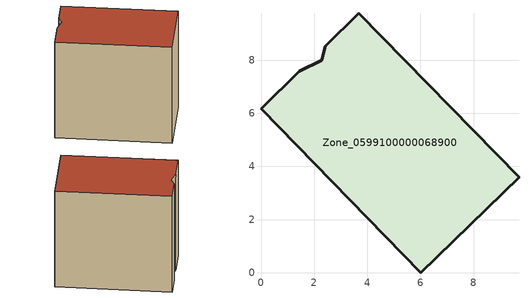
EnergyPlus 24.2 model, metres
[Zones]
Zone_0599100000068900
 floor ground (C_G): 2.41,8.52 3.68,9.76 9.71,3.59 6.02,0 0,6.17 1.45,7.58 2.28,8 z0
 wall outside (C_F): 6.02,0 9.71,3.59 3.68,9.76 2.41,8.52 2.28,8 1.45,7.58 0,6.17 6.02,0 z0:8.16
 roof outside (C_R): 3.68,9.76 2.41,8.52 2.28,8 1.45,7.58 0,6.17 6.02,0 9.71,3.59 z8.16
[BUILDING]
Pand.0599100000068900: North Axis=0; Terrain=City; Loads Convergence Tolerance Value=0.04; Temperature Convergence Tolerance Value=0.4; Solar Distribution=FullExterior; Maximum Number of Warmup Days=25; Minimum Number of Warmup Days=1
[Site:Location]
Rotterdam.The.Hague.AP_ZH_NLD Design_Conditions: Latitude=51.96; Longitude=4.45; Time Zone=1; Elevation=-4.5
[SITE:GROUNDTEMPERATURE:BUILDINGSURFACE]
18, 18, 18, 18, 18, 18, 18, 18, 18, 18, 18, 18
[MATERIAL] Thermal Absorptance=0.9; Solar Absorptance=0.7; Visible Absorptance=0.7
Name | Roughness | Thickness | Conductivity | Density | Specific Heat
G.TI.1975-1991 | MediumSmooth | 0.15 | 0.288461 | 540 | 1210
F.TI.1975-1991 | Rough | 0.3 | 0.230769 | 1920 | 840
R.TI.1975-1991 | MediumRough | 0.2 | 0.153846 | 1500 | 1000
[CONSTRUCTION]
C_G: G.TI.1975-1991
C_F: F.TI.1975-1991
C_R: R.TI.1975-1991
[ZONE]
Zone_0599100000068900: Type=1; Multiplier=1; Ceiling Height=Autocalculate; Volume=Autocalculate; Floor Area=autocalculate; Part of Total Floor Area=Yes
[ZONEINFILTRATION:DESIGNFLOWRATE]
Infil_Zone_0599100000068900: Zone or ZoneList or Space or SpaceList=Zone_0599100000068900; Schedule=AlwaysOn; Design Flow Rate Calculation Method=Flow/Area; Flow Rate per Floor Area=0.003; Constant Term Coefficient=1; Temperature Term Coefficient=0; Velocity Term Coefficient=0; Velocity Squared Term Coefficient=0
[HVACTEMPLATE:ZONE:IDEALLOADSAIRSYSTEM]
Zone_0599100000068900: Maximum Heating Supply Air Temperature=50; Minimum Cooling Supply Air Temperature=13; Maximum Heating Supply Air Humidity Ratio=0.0156; Minimum Cooling Supply Air Humidity Ratio=0.0077; Heating Limit=NoLimit; Cooling Limit=NoLimit; Dehumidification Control Type=ConstantSensibleHeatRatio; Cooling Sensible Heat Ratio=0.7; Dehumidification Setpoint=60; Humidification Control Type=None; Humidification Setpoint=30; Outdoor Air Method=None; Outdoor Air Flow Rate per Person=0.00944; Outdoor Air Flow Rate per Zone Floor Area=0; Outdoor Air Flow Rate per Zone=0; Demand Controlled Ventilation Type=None; Outdoor Air Economizer Type=NoEconomizer; Heat Recovery Type=None; Sensible Heat Recovery Effectiveness=0.7; Latent Heat Recovery Effectiveness=0.65
[ZONECONTROL:THERMOSTAT]
ThermostatControl_Zone_0599100000068900: Zone or ZoneList=Zone_0599100000068900; Control Type Schedule=DualSetpointControlType; Control 1=Thermostat_Zone_0599100000068900; Temperature Difference Between Cutout And Setpoint=0
[THERMOSTATSETPOINT:DUALSETPOINT]
Thermostat_Zone_0599100000068900: Heating Setpoint Temperature Schedule=HeatingSetpoint_Zone_0599100000068900; Cooling Setpoint Temperature Schedule=CoolingSetpoint_Zone_0599100000068900
[SCHEDULE:COMPACT]
HeatingSetpoint_Zone_0599100000068900: Through: 12/31, For: AllDays, Until: 24:00, 21
CoolingSetpoint_Zone_0599100000068900: Through: 12/31, For: AllDays, Until: 24:00, 24
DualSetpointControlType: Through: 12/31, For: AllDays, Until: 24:00, 4
AlwaysOn: Through: 12/31, For: AllDays, Until: 24:00, 1
